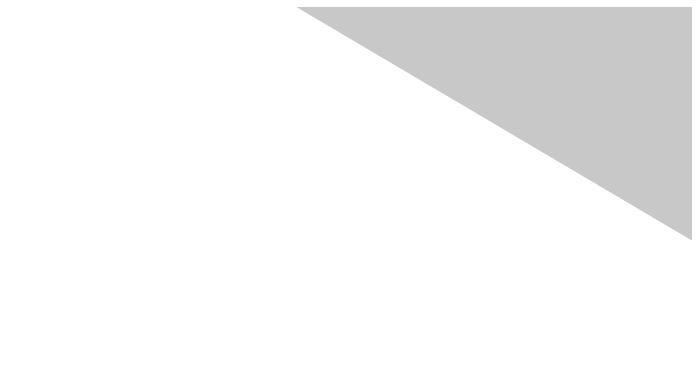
# Model space of a CAD drawing. Extents: x 1 to 1213870, y 9 to 1586095.
# Drawn here: x 606938.13 to 606938.693, y 793029.783 to 793030.086 of the extents above; entities that cross this region are included whole.
import ezdxf

# ---------------------------------------------------------------- set-up
doc = ezdxf.new("R2010")
doc.units = 0
doc.header["$LTSCALE"] = 10
doc.header["$MEASUREMENT"] = 0
doc.layers.add('LA-DT-HATCH', color=252, linetype='Continuous')

msp = doc.modelspace()

# ---------------------------------------------------------------- hatches: boundary and pattern name
at = {"layer": 'LA-DT-HATCH'}
h = msp.add_hatch(dxfattribs=at)
h.set_pattern_fill('AR-PARQ1', color=256, scale=0.01, angle=-311.712, style=0)
h.set_pattern_definition([(32.86803, (607017.40011, 793092.4451), (0.03566603, 0.16591544), [0.12, -0.12]), (32.86803, (607017.41097, 793092.4283), (0.03566603, 0.16591544), [0.12, -0.12]), (32.86803, (607017.42182, 793092.4115), (0.03566603, 0.16591544), [0.12, -0.12]), (32.86803, (607017.43267, 793092.3947), (0.03566603, 0.16591544), [0.12, -0.12]), (32.86803, (607017.44353, 793092.3779), (0.03566603, 0.16591544), [0.12, -0.12]), (32.86803, (607017.45438, 793092.3611), (0.03566603, 0.16591544), [0.12, -0.12]), (32.86803, (607017.46524, 793092.3443), (0.03566603, 0.16591544), [0.12, -0.12]), (302.86803, (607017.5009, 793092.51022), (-0.03566603, -0.16591544), [0.12, -0.12]), (302.86803, (607017.5177, 793092.52107), (-0.03566603, -0.16591544), [0.12, -0.12]), (302.86803, (607017.5345, 793092.53193), (-0.03566603, -0.16591544), [0.12, -0.12]), (302.86803, (607017.5513, 793092.54278), (-0.03566603, -0.16591544), [0.12, -0.12]), (302.86803, (607017.5681, 793092.55364), (-0.03566603, -0.16591544), [0.12, -0.12]), (302.86803, (607017.5849, 793092.56449), (-0.03566603, -0.16591544), [0.12, -0.12]), (302.86803, (607017.60169, 793092.57535), (-0.03566603, -0.16591544), [0.12, -0.12])])
h.paths.add_polyline_path([(606941.40927, 793027.95748), (606941.61925, 793028.09316), (606941.37624, 793028.46925), (606941.18963, 793028.48167), (606940.94638, 793028.85814), (606938.44345, 793030.33642), (606938.26602, 793030.61102), (606938.30802, 793030.63815), (606937.86106, 793031.32989), (606937.56708, 793031.13994), (606938.16923, 793030.20803), (606941.05723, 793028.50232)])

doc.saveas('drawing.dxf')
